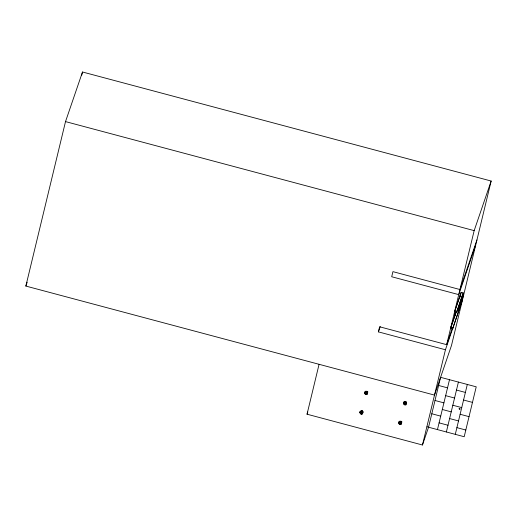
<?xml version="1.0" encoding="UTF-8"?>
<svg xmlns="http://www.w3.org/2000/svg" width="517" height="517" viewBox="0 0 517 517"><rect width="100%" height="100%" fill="white"/><g stroke="black" fill="none" stroke-linecap="round" stroke-linejoin="round"><path stroke-width="0.78" d="M361.305 413.393L362.572 413.652L362.443 414.13L361.525 413.943L360.052 412.036L362.617 411.978C361.609 412.56 361.215 410.724 362.184 411.041M366.036 393.792L367.303 394.051L367.173 394.536L366.249 394.348L364.776 392.435L367.341 392.384C366.017 393.069 366.275 390.736 366.908 391.608C366.534 392.7 363.703 391.447 365.874 392.041M400.08 423.74L401.347 423.992L401.218 424.476L400.3 424.289L398.827 422.383L401.392 422.324C400.384 422.906 399.99 421.071 400.959 421.387M404.811 404.139L406.078 404.397L405.948 404.876L405.024 404.688L403.551 402.782L406.116 402.724L405.173 402.549L405.283 401.502M360.155 413.529L361.751 414.253M364.886 393.928L366.482 394.652M398.93 423.869L400.526 424.599M403.661 404.275L405.257 404.998M360.976 414.091L361.512 411.823L362.986 411.933L363.102 411.396L362.184 411.209L361.719 411.681M365.706 394.49L366.359 392.093L365.08 391.621M399.757 424.438L400.41 422.04L401.761 422.279L401.877 421.743L400.959 421.555L400.494 422.021M404.481 404.837L405.011 402.569L406.491 402.678L406.608 402.142L405.69 401.955L405.225 402.426M361.519 412.488L362.953 412.101L361.583 412.223L361.176 413.199M366.243 392.888L367.684 392.5L366.307 392.623L365.907 393.599M400.294 422.835L401.728 422.447L400.358 422.57L399.951 423.546M405.018 403.234L406.459 402.846L405.082 402.969L404.682 403.945M362.811 412.753L361.913 412.605C364.407 413.335 360.73 412.443 360.052 412.036C362.378 413.955 364.563 413.652 360.052 412.036L361.583 412.223M367.535 393.153L366.637 393.004C369.132 393.741 365.461 392.849 364.776 392.435C367.102 394.355 369.293 394.051 364.776 392.435L366.307 392.623M401.586 423.093L400.688 422.945C403.182 423.682 399.505 422.79 398.827 422.383C401.153 424.302 403.338 423.998 398.827 422.383L400.358 422.57M406.31 403.499L405.412 403.35C407.913 404.081 404.236 403.195 403.551 402.782C405.877 404.701 408.068 404.397 403.551 402.782L405.082 402.969M361.028 413.833L361.254 413.27L362.262 413.445L360.052 412.036M365.758 394.232L366.075 393.288L364.776 392.435M399.803 424.179L400.029 423.617L401.037 423.785L398.827 422.383M404.533 404.578L404.85 403.635L403.551 402.782M361.415 412.915L361.435 412.508L362.895 412.366M366.139 393.314L366.165 392.907L367.619 392.765M400.19 423.261L400.21 422.854L401.67 422.712M404.914 403.661L404.94 403.254L406.394 403.111M25.85 286.069L65.517 121.598L82.5 71.999L491.15 181.028L451.483 345.498L434.5 395.098L25.85 286.069L27.155 282.256M81.744 75.133L82.5 71.999M426.99 426.803L464.195 436.729L476.228 386.826L440.587 377.32L428.554 427.223L422.467 445.001L307.04 414.207L319.073 364.304M462.418 300.157L445.434 349.763L378.405 331.875L379.633 326.783L446.662 344.665L452.149 328.644M422.467 445.001L445.434 349.763M446.662 344.665L474.167 230.627L491.15 181.028M459.768 297.831L460.712 293.921L455.354 309.567M460.227 296.176L461.151 292.338L463.18 292.874L458.922 310.53M457.616 309.741L458.967 310.103L452.601 328.993L450.572 328.45L455.128 315.157M454.592 311.803L456.614 312.346L463.18 292.874M437.46 429.595L449.499 379.691M446.371 431.973L458.411 382.069M455.283 434.351L467.316 384.448M366.178 392.474L366.359 392.093M400.223 422.415L400.41 422.04L399.13 421.562M403.738 402.349C405.115 403.338 405.024 401.321 405.69 401.955M366.508 391.156L366.908 391.485L366.508 391.841M366.624 391.388L367.277 391.337M361.784 410.757L362.184 411.209M361.9 410.989L362.553 410.931M400.559 421.103L400.959 421.555M405.399 401.735L406.052 401.677M400.675 421.329L401.328 421.277M364.873 392.403L364.886 392.028M360.142 412.004L360.155 411.629M403.648 402.749L403.809 402.103L404.649 402.388M398.917 422.35L398.93 421.975M455.399 314.239C456.311 311.221 454.566 317.264 455.483 314.246M307.04 414.207L307.802 411.984M378.405 331.875L380.234 326.537M476.945 239.933L459.962 289.533L392.933 271.651L391.705 276.75L458.734 294.632L475.711 245.032M461.151 292.338L454.831 310.795L456.86 311.337M456.175 311.796L450.818 327.442L452.84 327.985M455.632 313.683L456.136 312.203M456.614 312.346L462.734 294.464M458.941 308.798L463.646 295.065M366.262 392.5L365.202 392.565M361.538 412.101L360.478 412.165M405.037 402.846L403.977 402.911M400.313 422.447L399.253 422.512M366.075 393.288L364.821 392.603M361.344 412.889L360.097 412.204M404.85 403.635L403.596 402.95M400.119 423.236L398.872 422.551M362.184 411.086L361.777 411.442M400.959 421.433L400.552 421.788M365.836 394.284L366.249 394.348M404.611 404.63L405.024 404.688M361.144 411.642C358.423 411.17 363.813 412.146 360.355 411.215M399.919 421.988L399.014 421.95L400.41 422.04M364.937 392.157L366.236 392.222M405.011 402.569L403.661 402.375M360.213 411.752L361.512 411.823M398.988 422.098L400.287 422.169M366.605 393.133L367.509 393.282M405.38 403.473L406.284 403.622M361.881 412.728L362.779 412.876M400.656 423.074L401.554 423.223M366.165 392.907L367.613 393.191M405.309 401.754L405.683 401.832L405.283 402.187M404.94 403.254L406.388 403.538M361.435 412.508L362.882 412.792M361.112 413.884L361.525 413.943L361.254 413.606M400.21 422.854L401.657 423.139M399.887 424.231L400.3 424.289L400.029 423.953M366.908 391.608L367.833 391.796L367.716 392.338L366.45 392.08M65.517 121.598L474.167 230.627M456.485 390.057L465.39 392.435M438.623 385.475L447.528 387.853M463.562 400.022L472.473 402.4M445.648 395.66L454.559 398.038M434.997 400.488L443.909 402.866M452.821 405.238L461.733 407.616M442.313 409.49L451.225 411.868M460.124 414.272L469.035 416.65M431.798 413.762L440.71 416.14M449.609 418.557L458.521 420.935M439.088 422.867L447.993 425.245M456.899 427.643L465.811 430.021M404.3 403.835L403.506 403.318L405.767 404.191L404.882 403.764M365.525 393.489L364.731 392.972L366.992 393.844L366.107 393.418M399.57 423.436L398.781 422.919L400.029 423.617M360.795 413.089L360.006 412.572L361.254 413.27M404.313 401.547L405.186 401.851M403.855 401.961L405.057 402.388M403.441 403.687L404.643 404.107M365.538 391.201L366.411 391.505M364.666 393.34L365.868 393.76M399.589 421.148L400.462 421.452M398.71 423.287L399.912 423.707M360.814 410.802L361.687 411.105M359.935 412.941L361.137 413.361M403.951 403.027L404.837 403.344M365.176 392.681L366.062 393.004M399.221 422.628L400.113 422.945M360.446 412.282L361.338 412.598M404.759 404.352L404.992 404.701M365.984 394.006L366.217 394.361M404.973 403.415L406.181 403.997M366.198 393.069L367.406 393.65M400.248 423.016L401.457 423.597M361.473 412.669L362.682 413.251M454.779 315.008L455.303 313.121L454.779 315.008M459.122 408.74C459.691 410.97 461.099 407.525 459.122 408.74"/></g></svg>
